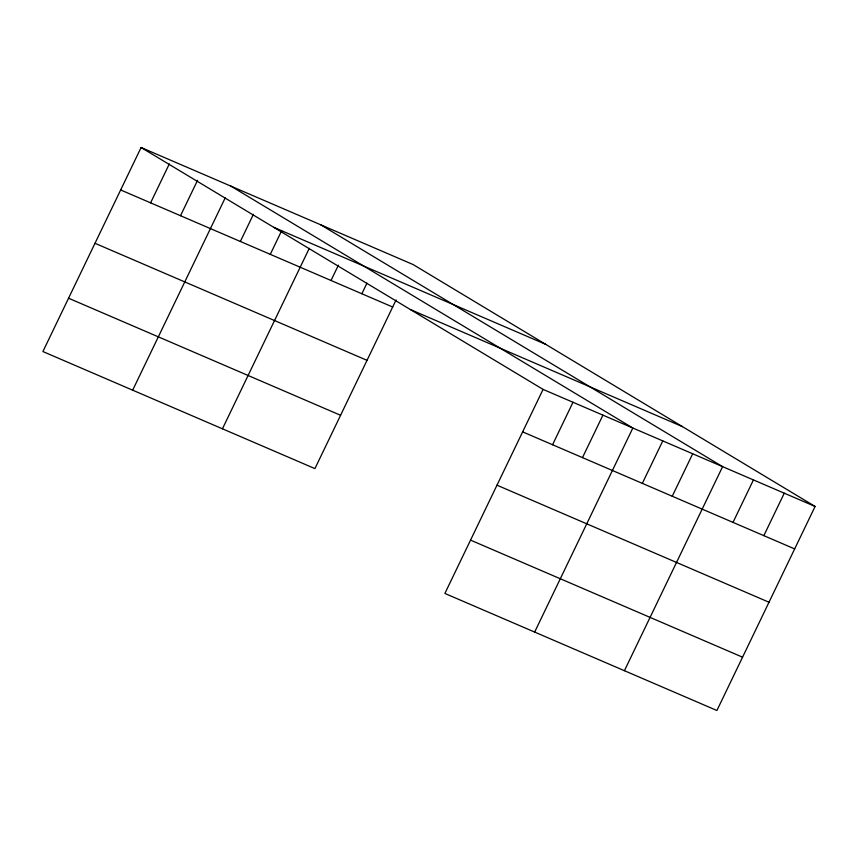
<?xml version="1.0" encoding="UTF-8"?>
<svg xmlns="http://www.w3.org/2000/svg" width="858" height="858" viewBox="0 0 858 858"><rect width="100%" height="100%" fill="white"/><g stroke="black" fill="none" stroke-linecap="round" stroke-linejoin="round"><path stroke-width="1.29" d="M141.098 147.501L543.082 389.393L444.884 593.446L716.902 710.499L815.1 506.456L413.116 264.554L141.098 147.501L42.9 351.544L314.918 468.607L396.085 299.946M150.59 202.842L169.326 163.91M180.512 215.712L197.544 180.33M132.668 390.175L225.193 197.919M240.358 241.463L253.41 214.339M270.281 254.343L281.628 230.748M222.436 428.807L309.277 248.348M331.027 280.491L338.406 265.154M361.851 293.758L366.967 283.14M552.563 444.734L573.005 402.273M582.485 457.614L602.927 415.143M534.641 632.078L632.85 428.024L230.866 186.122M642.331 483.365L662.773 440.905M672.254 496.246L692.696 453.775M624.41 670.709L722.618 466.655L320.635 224.753M733.011 522.383L753.442 479.922M763.835 535.649L784.276 493.189M273.756 227.327L545.774 344.38M410.424 309.566L682.442 426.63M120.667 189.961L392.685 307.025M543.082 389.393L815.1 506.456M95.002 243.286L367.02 360.339M522.64 431.864L794.658 548.916M68.565 298.219L340.583 415.283M496.986 485.188L769.004 602.241M470.538 540.122L742.556 657.185"/></g></svg>
